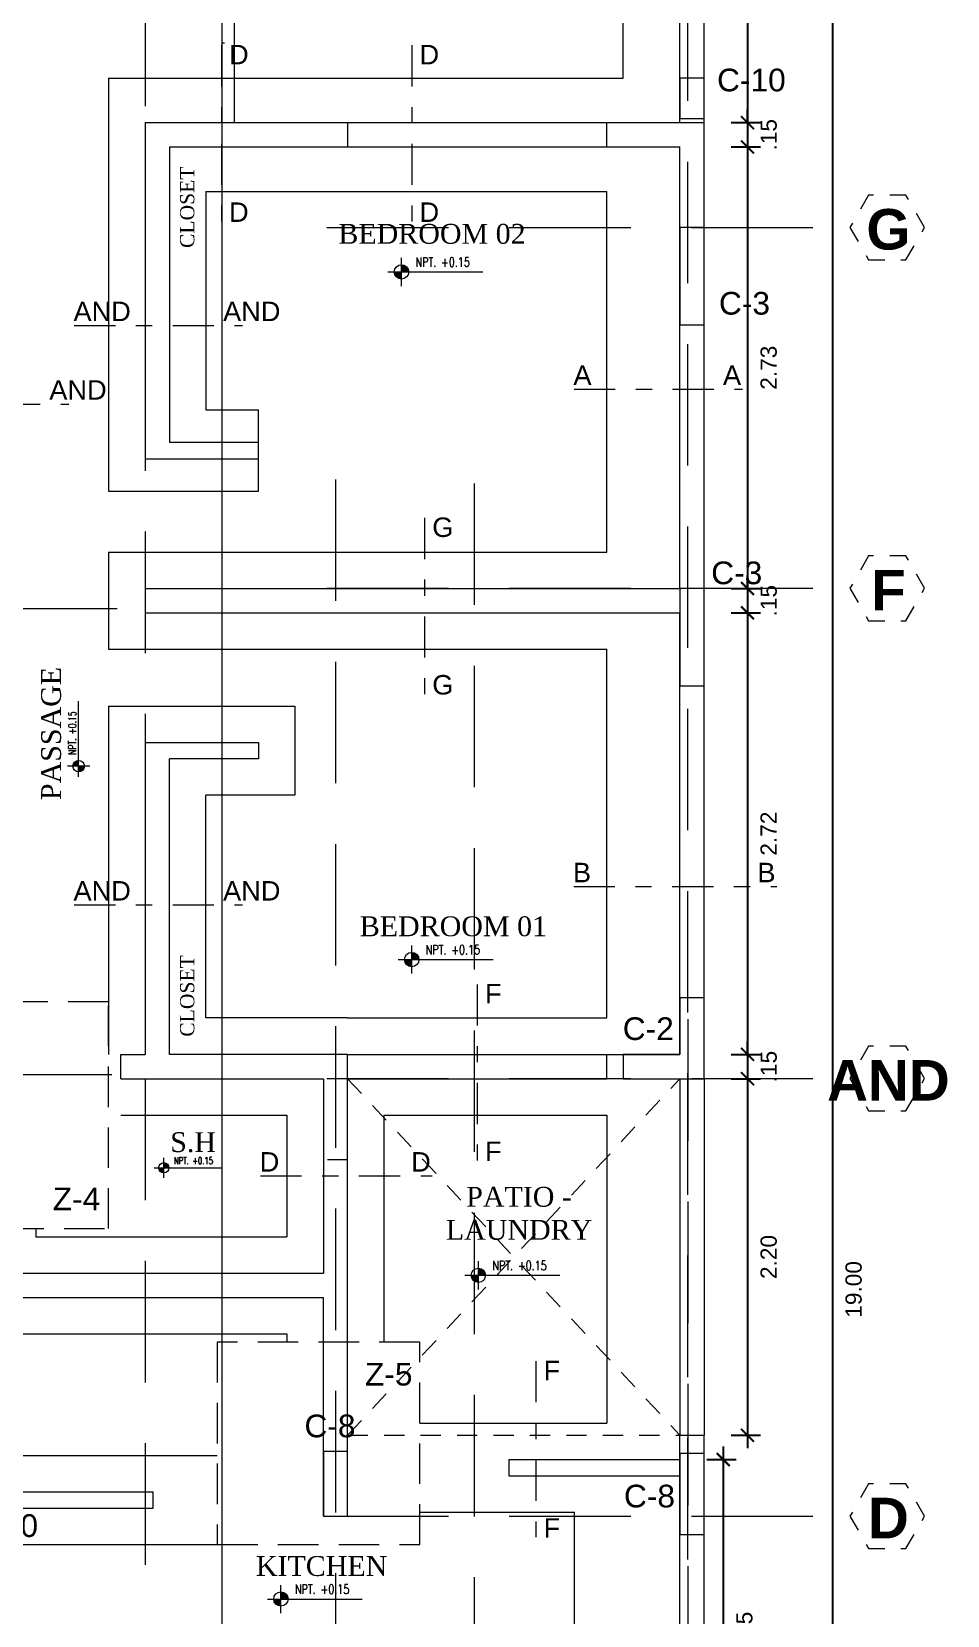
# Model space of a CAD drawing. Header units: millimetres. Extents: x -59 to 123, y 54 to 155.
# Drawn here: x 42.41 to 48.06, y 110.04 to 119.81 of the extents above; entities that cross this region are included whole.
import ezdxf

# ---------------------------------------------------------------- set-up
doc = ezdxf.new("R2010")
doc.units = ezdxf.units.MM
for name, pattern in [('ACAD_ISO02W100', [15, 12, -3]), ('CONTINUA', [0]), ('DASHDOT', [25.4, 12.7, -6.35, 0, -6.35]), ('DASHDOTX2', [50.8, 25.4, -12.7, 0, -12.7]), ('DASHED', [0.75, 0.5, -0.25]), ('HIDDEN2', [0.1875, 0.125, -0.0625]), ('RAYITAS', [0.375, 0.25, -0.125])]:
    doc.linetypes.add(name, pattern=pattern)
doc.layers.get('0').update_dxf_attribs({"lineweight": 9})
doc.layers.get('Defpoints').update_dxf_attribs({"lineweight": 0})
for name, color, linetype in [('A-COT', 8, 'Continuous'), ('A-IND niveles', 8, 'Continuous'), ('A-PROY', 8, 'HIDDEN2'), ('A-TEX 010', 7, 'Continuous'), ('TEXTO', 2, 'Continuous')]:
    doc.layers.add(name, color=color, linetype=linetype)
for name, color, linetype, lineweight in [('A_mobiliario', 252, 'Continuous', 15), ('C.EMPOTRADO EN PARED Y TECHO', 210, 'Continuous', 40), ('CIMENTACION', 2, 'Continuous', 40), ('EJES', 6, 'ACAD_ISO02W100', 5), ('muro', 5, 'Continuous', 70), ('MUROS', 7, 'Continuous', 80), ('PLUMA 1', 1, 'Continuous', 9), ('TUB.AGUA', 7, 'DASHDOTX2', 40), ('VIDRIO', 7, 'Continuous', 5), ('ZAPATAS', 3, 'Continuous', 25)]:
    doc.layers.add(name, color=color, linetype=linetype, lineweight=lineweight)
doc.styles.add('LUIS', font='arial.ttf')
doc.styles.add('ROMANS', font='ROMANS.SHX', dxfattribs={"width": 1.35, "height": 0.29})
doc.styles.add('ROMANS 0.75', font='romans.shx', dxfattribs={"width": 0.75})
doc.styles.get("Standard").update_dxf_attribs({"font": 'arial.ttf'})
doc.styles.add('STILUS', font='arial.ttf')
doc.styles.add('style1', font='arial.ttf', dxfattribs={"height": 0.1})
doc.dimstyles.new('luis1', dxfattribs={"dimtxt": 0.1, "dimasz": 0.08, "dimexe": 0.08, "dimexo": 0.08, "dimgap": 0.08, "dimtad": 2, "dimzin": 4, "dimdsep": 46, "dimtxsty": 'style1', "dimblk": 'ARCHTICK', "dimcen": 2, "dimdle": 0.08, "dimclrd": 256, "dimclre": 256, "dimclrt": 256, "dimadec": 0, "dimazin": 1, "dimtfac": 1, "dimtix": 1, "dimtmove": 0, "dimatfit": 3, "dimfxl": 1, "dimtolj": 1, "dimarcsym": 0})

# ---------------------------------------------------------------- blocks, each defined once
blk = doc.blocks.new('A$C37766BCA')
blk.add_line((0, 0.181), (1.22, 0.181))
at = {"const_width": 0.0923}
for points in [[(0.128, 0.181, 0.414214), (0.174, 0.135)], [(0.221, 0.181, 0.414214), (0.174, 0.227, 0.414214)]]:
    blk.add_lwpolyline(points, format="xyb", dxfattribs=at)
blk.add_lwpolyline([(0.174, 0), (0.174, 0.361)])
blk.add_circle((0.174, 0.181), 0.0923)
blk = doc.blocks.new('_ArchTick')
at = {"color": 0, "linetype": 'ByBlock', "const_width": 0.15}
blk.add_lwpolyline([(-0.5, -0.5), (0.5, 0.5)], dxfattribs=at)
blk = doc.blocks.new('*D1014')
at = {"layer": 'A-COT', "linetype": 'Continuous', "lineweight": -2, "transparency": 16777216}
for p, q in [((47.3472, 121.6317), (47.3472, 102.4717)), ((47.2472, 121.5517), (47.4272, 121.5517)), ((47.2472, 102.5517), (47.4272, 102.5517))]:
    blk.add_line(p, q, dxfattribs=at)
at = {"layer": 'Defpoints', "color": 0, "linetype": 'CONTINUA', "transparency": 16777216}
for p in [(46.5553, 121.5517), (46.5553, 102.5517), (47.3472, 102.5517)]:
    blk.add_point(p, dxfattribs=at)
at = {"layer": 'A-COT', "linetype": 'CONTINUA', "lineweight": -2, "transparency": 16777216, "xscale": 0.08, "yscale": 0.08, "zscale": 0.08}
for p, rotation in [((47.3472, 121.5517), 90), ((47.3472, 102.5517), 270)]:
    blk.add_blockref('_ArchTick', p, dxfattribs=dict(at, rotation=rotation))
at = {"layer": 'A-COT', "linetype": 'CONTINUA', "lineweight": 5, "transparency": 16777216, "insert": (47.4783, 112.0517), "char_height": 0.1, "attachment_point": 5, "rotation": 90, "style": 'style1'}
blk.add_mtext('\\A1;19.00', dxfattribs=at)
blk = doc.blocks.new('*D1031')
at = {"layer": 'A-COT', "linetype": 'Continuous', "lineweight": -2, "transparency": 16777216}
for p, q in [((46.8229, 121.6317), (46.8229, 119.1717)), ((46.7229, 121.5517), (46.9029, 121.5517)), ((46.7229, 119.2517), (46.9029, 119.2517))]:
    blk.add_line(p, q, dxfattribs=at)
at = {"layer": 'Defpoints', "color": 0, "linetype": 'CONTINUA', "transparency": 16777216}
for p in [(46.5553, 121.5517), (46.5553, 119.2517), (46.8229, 119.2517)]:
    blk.add_point(p, dxfattribs=at)
at = {"layer": 'A-COT', "linetype": 'CONTINUA', "lineweight": -2, "transparency": 16777216, "xscale": 0.08, "yscale": 0.08, "zscale": 0.08}
for p, rotation in [((46.8229, 121.5517), 90), ((46.8229, 119.2517), 270)]:
    blk.add_blockref('_ArchTick', p, dxfattribs=dict(at, rotation=rotation))
at = {"layer": 'A-COT', "linetype": 'CONTINUA', "lineweight": 5, "transparency": 16777216, "insert": (46.954, 120.4017), "char_height": 0.1, "attachment_point": 5, "rotation": 90, "style": 'style1'}
blk.add_mtext('\\A1;2.30', dxfattribs=at)
blk = doc.blocks.new('*D1032')
at = {"layer": 'A-COT', "linetype": 'Continuous', "lineweight": -2, "transparency": 16777216}
for p, q in [((46.8229, 119.2517), (46.8229, 119.3317)), ((46.7229, 119.2517), (46.9029, 119.2517)), ((46.8229, 119.2517), (46.8229, 119.1017)), ((46.7229, 119.1017), (46.9029, 119.1017)), ((46.8229, 119.1017), (46.8229, 119.0217))]:
    blk.add_line(p, q, dxfattribs=at)
at = {"layer": 'Defpoints', "color": 0, "linetype": 'CONTINUA', "transparency": 16777216}
for p in [(46.5553, 119.2517), (46.4053, 119.1017), (46.8229, 119.1017)]:
    blk.add_point(p, dxfattribs=at)
at = {"layer": 'A-COT', "linetype": 'CONTINUA', "lineweight": -2, "transparency": 16777216, "xscale": 0.08, "yscale": 0.08, "zscale": 0.08}
for p, rotation in [((46.8229, 119.2517), 270), ((46.8229, 119.1017), 90)]:
    blk.add_blockref('_ArchTick', p, dxfattribs=dict(at, rotation=rotation))
at = {"layer": 'A-COT', "linetype": 'CONTINUA', "lineweight": 5, "transparency": 16777216, "insert": (46.954, 119.1767), "char_height": 0.1, "attachment_point": 5, "rotation": 90, "style": 'style1'}
blk.add_mtext('\\A1;.15', dxfattribs=at)
blk = doc.blocks.new('*D1033')
at = {"layer": 'A-COT', "linetype": 'Continuous', "lineweight": -2, "transparency": 16777216}
for p, q in [((46.8229, 119.1817), (46.8229, 116.2967)), ((46.7229, 119.1017), (46.9029, 119.1017)), ((46.7229, 116.3767), (46.9029, 116.3767))]:
    blk.add_line(p, q, dxfattribs=at)
at = {"layer": 'Defpoints', "color": 0, "linetype": 'CONTINUA', "transparency": 16777216}
for p in [(46.4053, 119.1017), (46.4053, 116.3767), (46.8229, 116.3767)]:
    blk.add_point(p, dxfattribs=at)
at = {"layer": 'A-COT', "linetype": 'CONTINUA', "lineweight": -2, "transparency": 16777216, "xscale": 0.08, "yscale": 0.08, "zscale": 0.08}
for p, rotation in [((46.8229, 119.1017), 90), ((46.8229, 116.3767), 270)]:
    blk.add_blockref('_ArchTick', p, dxfattribs=dict(at, rotation=rotation))
at = {"layer": 'A-COT', "linetype": 'CONTINUA', "lineweight": 5, "transparency": 16777216, "insert": (46.954, 117.7392), "char_height": 0.1, "attachment_point": 5, "rotation": 90, "style": 'style1'}
blk.add_mtext('\\A1;2.73', dxfattribs=at)
blk = doc.blocks.new('*D1034')
at = {"layer": 'A-COT', "linetype": 'Continuous', "lineweight": -2, "transparency": 16777216}
for p, q in [((46.8229, 116.3767), (46.8229, 116.4567)), ((46.7229, 116.3767), (46.9029, 116.3767)), ((46.8229, 116.3767), (46.8229, 116.2267)), ((46.7229, 116.2267), (46.9029, 116.2267)), ((46.8229, 116.2267), (46.8229, 116.1467))]:
    blk.add_line(p, q, dxfattribs=at)
at = {"layer": 'Defpoints', "color": 0, "linetype": 'CONTINUA', "transparency": 16777216}
for p in [(46.4053, 116.3767), (46.4053, 116.2267), (46.8229, 116.2267)]:
    blk.add_point(p, dxfattribs=at)
at = {"layer": 'A-COT', "linetype": 'CONTINUA', "lineweight": -2, "transparency": 16777216, "xscale": 0.08, "yscale": 0.08, "zscale": 0.08}
for p, rotation in [((46.8229, 116.3767), 270), ((46.8229, 116.2267), 90)]:
    blk.add_blockref('_ArchTick', p, dxfattribs=dict(at, rotation=rotation))
at = {"layer": 'A-COT', "linetype": 'CONTINUA', "lineweight": 5, "transparency": 16777216, "insert": (46.954, 116.3017), "char_height": 0.1, "attachment_point": 5, "rotation": 90, "style": 'style1'}
blk.add_mtext('\\A1;.15', dxfattribs=at)
blk = doc.blocks.new('*D1035')
at = {"layer": 'A-COT', "linetype": 'Continuous', "lineweight": -2, "transparency": 16777216}
for p, q in [((46.8229, 116.3067), (46.8229, 113.4217)), ((46.7229, 116.2267), (46.9029, 116.2267)), ((46.7229, 113.5017), (46.9029, 113.5017))]:
    blk.add_line(p, q, dxfattribs=at)
at = {"layer": 'Defpoints', "color": 0, "linetype": 'CONTINUA', "transparency": 16777216}
for p in [(46.4053, 116.2267), (46.4053, 113.5017), (46.8229, 113.5017)]:
    blk.add_point(p, dxfattribs=at)
at = {"layer": 'A-COT', "linetype": 'CONTINUA', "lineweight": -2, "transparency": 16777216, "xscale": 0.08, "yscale": 0.08, "zscale": 0.08}
for p, rotation in [((46.8229, 116.2267), 90), ((46.8229, 113.5017), 270)]:
    blk.add_blockref('_ArchTick', p, dxfattribs=dict(at, rotation=rotation))
at = {"layer": 'A-COT', "linetype": 'CONTINUA', "lineweight": 5, "transparency": 16777216, "insert": (46.9531, 114.8642), "char_height": 0.1, "attachment_point": 5, "rotation": 90, "style": 'style1'}
blk.add_mtext('\\A1;2.72', dxfattribs=at)
blk = doc.blocks.new('*D1036')
at = {"layer": 'A-COT', "linetype": 'Continuous', "lineweight": -2, "transparency": 16777216}
for p, q in [((46.8229, 113.5017), (46.8229, 113.5817)), ((46.7229, 113.5017), (46.9029, 113.5017)), ((46.8229, 113.5017), (46.8229, 113.3517)), ((46.7229, 113.3517), (46.9029, 113.3517)), ((46.8229, 113.3517), (46.8229, 113.2717))]:
    blk.add_line(p, q, dxfattribs=at)
at = {"layer": 'Defpoints', "color": 0, "linetype": 'CONTINUA', "transparency": 16777216}
for p in [(46.4053, 113.5017), (46.5553, 113.3517), (46.8229, 113.3517)]:
    blk.add_point(p, dxfattribs=at)
at = {"layer": 'A-COT', "linetype": 'CONTINUA', "lineweight": -2, "transparency": 16777216, "xscale": 0.08, "yscale": 0.08, "zscale": 0.08}
for p, rotation in [((46.8229, 113.5017), 270), ((46.8229, 113.3517), 90)]:
    blk.add_blockref('_ArchTick', p, dxfattribs=dict(at, rotation=rotation))
at = {"layer": 'A-COT', "linetype": 'CONTINUA', "lineweight": 5, "transparency": 16777216, "insert": (46.954, 113.4267), "char_height": 0.1, "attachment_point": 5, "rotation": 90, "style": 'style1'}
blk.add_mtext('\\A1;.15', dxfattribs=at)
blk = doc.blocks.new('*D1037')
at = {"layer": 'A-COT', "linetype": 'Continuous', "lineweight": -2, "transparency": 16777216}
for p, q in [((46.8229, 113.4317), (46.8229, 111.0717)), ((46.7229, 113.3517), (46.9029, 113.3517)), ((46.7229, 111.1517), (46.9029, 111.1517))]:
    blk.add_line(p, q, dxfattribs=at)
at = {"layer": 'Defpoints', "color": 0, "linetype": 'CONTINUA', "transparency": 16777216}
for p in [(46.5553, 113.3517), (46.5553, 111.1517), (46.8229, 111.1517)]:
    blk.add_point(p, dxfattribs=at)
at = {"layer": 'A-COT', "linetype": 'CONTINUA', "lineweight": -2, "transparency": 16777216, "xscale": 0.08, "yscale": 0.08, "zscale": 0.08}
for p, rotation in [((46.8229, 113.3517), 90), ((46.8229, 111.1517), 270)]:
    blk.add_blockref('_ArchTick', p, dxfattribs=dict(at, rotation=rotation))
at = {"layer": 'A-COT', "linetype": 'CONTINUA', "lineweight": 5, "transparency": 16777216, "insert": (46.954, 112.2517), "char_height": 0.1, "attachment_point": 5, "rotation": 90, "style": 'style1'}
blk.add_mtext('\\A1;2.20', dxfattribs=at)
blk = doc.blocks.new('*D1038')
at = {"layer": 'A-COT', "linetype": 'Continuous', "lineweight": -2, "transparency": 16777216}
for p, q in [((46.6729, 111.0817), (46.6729, 108.7717)), ((46.5729, 111.0017), (46.7529, 111.0017)), ((46.5729, 108.8517), (46.7529, 108.8517))]:
    blk.add_line(p, q, dxfattribs=at)
at = {"layer": 'Defpoints', "color": 0, "linetype": 'CONTINUA', "transparency": 16777216}
for p in [(46.4053, 111.0017), (46.4053, 108.8517), (46.6729, 108.8517)]:
    blk.add_point(p, dxfattribs=at)
at = {"layer": 'A-COT', "linetype": 'CONTINUA', "lineweight": -2, "transparency": 16777216, "xscale": 0.08, "yscale": 0.08, "zscale": 0.08}
for p, rotation in [((46.6729, 111.0017), 90), ((46.6729, 108.8517), 270)]:
    blk.add_blockref('_ArchTick', p, dxfattribs=dict(at, rotation=rotation))
at = {"layer": 'A-COT', "linetype": 'CONTINUA', "lineweight": 5, "transparency": 16777216, "insert": (46.804, 109.9267), "char_height": 0.1, "attachment_point": 5, "rotation": 90, "style": 'style1'}
blk.add_mtext('\\A1;2.15', dxfattribs=at)

msp = doc.modelspace()

# ---------------------------------------------------------------- linework, layer by layer
at = {"lineweight": 5}
msp.add_line((43.6553, 120.8517), (43.6553, 119.2517), dxfattribs=at)
at = {"layer": 'A-PROY', "lineweight": 5}
for p, q in [((43.6553, 120.8517), (43.6553, 119.2517)), ((44.3553, 113.3517), (44.2053, 113.3517)), ((44.3553, 113.3517), (44.2053, 113.3517)), ((44.3553, 111.1517), (46.4053, 113.3517)), ((44.3553, 113.3517), (46.4053, 111.1517)), ((44.3553, 112.8517), (44.2053, 112.8517)), ((44.3553, 111.1517), (46.4053, 111.1517))]:
    msp.add_line(p, q, dxfattribs=at)
at = {"layer": 'A_mobiliario', "color": 6, "lineweight": 5}
for points in [[(46.5553, 119.2767), (46.5553, 119.5267), (46.4053, 119.5267), (46.4053, 119.2767)], [(46.5553, 118.6043), (46.4053, 118.6043), (46.4053, 118.0043), (46.5553, 118.0043)], [(46.5553, 116.3767), (46.4053, 116.3767), (46.4053, 115.7767), (46.5553, 115.7767)], [(44.3553, 111.0517), (44.2053, 111.0517), (44.2053, 110.6517), (44.3553, 110.6517)], [(46.5553, 111.0399), (46.4053, 111.0399), (46.4053, 110.5399), (46.5553, 110.5399)]]:
    msp.add_lwpolyline(points, close=True, dxfattribs=at)
msp.add_lwpolyline([(46.5553, 113.8517), (46.4053, 113.8517), (46.4053, 113.5017), (46.0553, 113.5017), (46.0553, 113.3517), (46.5553, 113.3517), (46.5553, 113.8517)], dxfattribs=at)
at = {"layer": 'C.EMPOTRADO EN PARED Y TECHO', "linetype": 'CONTINUA', "lineweight": 5}
msp.add_line((43.5803, 100.0285), (43.5803, 122.411), dxfattribs=at)
at = {"layer": 'CIMENTACION', "lineweight": 5}
for p, q in [((46.0553, 119.5267), (46.0553, 121.0517)), ((42.8803, 119.5267), (42.8803, 116.9767)), ((42.8803, 119.5267), (46.0553, 119.5267)), ((43.4803, 118.8267), (43.4803, 117.4767)), ((43.4803, 118.8267), (45.9553, 118.8267)), ((45.9553, 116.6017), (45.9553, 118.8267)), ((43.8053, 117.4767), (43.4803, 117.4767)), ((42.8803, 116.9767), (43.8053, 116.9767)), ((42.8803, 116.6017), (42.8803, 116.0017)), ((42.8803, 116.6017), (45.9553, 116.6017)), ((42.8803, 116.0017), (45.9553, 116.0017)), ((45.9553, 113.7267), (45.9553, 116.0017)), ((42.8803, 115.6517), (44.0303, 115.6517)), ((42.8803, 115.6517), (42.8803, 113.5017)), ((44.0303, 115.6517), (44.0303, 115.1017)), ((44.0303, 115.1017), (43.4803, 115.1017)), ((43.4803, 113.7267), (43.4803, 115.1017)), ((44.3553, 113.7267), (43.4803, 113.7267)), ((44.3553, 113.7267), (45.9553, 113.7267)), ((42.9554, 113.1267), (43.9803, 113.1267)), ((43.9803, 113.1267), (43.9803, 112.3767)), ((44.5803, 111.7267), (44.5803, 113.1267)), ((44.5803, 113.1267), (45.9553, 113.1267)), ((45.9553, 113.1267), (45.9553, 111.2267)), ((42.4303, 112.4267), (42.4303, 112.3767)), ((42.4303, 112.3767), (43.9803, 112.3767)), ((41.8303, 111.7767), (43.9803, 111.7767)), ((43.9803, 111.7767), (43.9803, 111.7267)), ((44.8004, 111.2267), (45.9553, 111.2267)), ((41.8303, 111.0267), (43.5504, 111.0267)), ((44.8004, 110.6767), (45.7553, 110.6767)), ((45.7553, 109.0767), (45.7553, 110.6767)), ((41.8303, 110.4767), (43.5504, 110.4767))]:
    msp.add_line(p, q, dxfattribs=at)
msp.add_lwpolyline([(43.8053, 116.9767), (43.8053, 117.4767)], dxfattribs=at)
at = {"layer": 'EJES', "linetype": 'DASHED', "lineweight": 5, "ltscale": 1.5}
for p, q in [((43.1053, 122.3529), (43.1053, 101.1941)), ((46.4553, 110.3851), (46.4553, 122.3529)), ((44.227, 118.6043), (47.4838, 118.6043)), ((44.2803, 117.0501), (44.2803, 101.7755)), ((45.1363, 117.0251), (45.1363, 101.7505)), ((44.227, 116.3778), (47.4838, 116.3778)), ((42.9339, 116.2517), (36.954, 116.2517)), ((46.4553, 113.7183), (46.4553, 101.7505)), ((42.8999, 113.3767), (38.3053, 113.3767)), ((44.227, 113.3528), (47.4838, 113.3528)), ((44.227, 110.6517), (47.4838, 110.6517))]:
    msp.add_line(p, q, dxfattribs=at)
at = {"layer": 'EJES', "lineweight": 5, "ltscale": 0.003}
for points in [[(47.8007, 118.4046), (47.916, 118.6043), (47.8007, 118.8039), (47.5702, 118.8039), (47.455, 118.6043), (47.5702, 118.4046)], [(47.8007, 116.1782), (47.916, 116.3778), (47.8007, 116.5775), (47.5702, 116.5775), (47.455, 116.3778), (47.5702, 116.1782)], [(47.8007, 113.1532), (47.916, 113.3528), (47.8007, 113.5525), (47.5702, 113.5525), (47.455, 113.3528), (47.5702, 113.1532)], [(47.8007, 110.4521), (47.916, 110.6517), (47.8007, 110.8513), (47.5702, 110.8513), (47.455, 110.6517), (47.5702, 110.4521)]]:
    msp.add_lwpolyline(points, close=True, dxfattribs=at)
at = {"layer": 'muro', "color": 251, "lineweight": 5, "ltscale": 0.25}
for p, q in [((46.5553, 119.2517), (46.5553, 121.5517)), ((46.4053, 119.2517), (46.4053, 121.4017))]:
    msp.add_line(p, q, dxfattribs=at)
at = {"layer": 'MUROS', "linetype": 'CONTINUA', "lineweight": 5}
for p, q in [((43.1053, 119.2517), (43.1053, 117.1767)), ((43.1053, 119.2517), (44.3553, 119.2517)), ((44.3553, 119.2517), (44.3553, 119.1017)), ((45.9553, 119.2517), (46.5553, 119.2517)), ((45.9553, 119.1017), (45.9553, 119.2517)), ((46.5553, 113.3517), (46.5553, 119.2517)), ((43.2553, 119.1017), (43.2553, 117.2767)), ((43.2553, 119.1017), (44.3553, 119.1017)), ((45.9553, 119.1017), (46.4053, 119.1017)), ((46.4053, 116.3767), (46.4053, 119.1017)), ((43.8053, 117.2767), (43.2553, 117.2767)), ((43.8053, 117.1767), (43.8053, 117.2767)), ((43.1053, 117.1767), (43.8053, 117.1767)), ((43.1053, 116.3767), (43.1053, 116.2267)), ((43.1053, 116.3767), (46.4053, 116.3767)), ((43.1053, 116.2267), (46.4053, 116.2267)), ((46.4053, 113.5017), (46.4053, 116.2267)), ((43.1053, 115.4267), (43.8053, 115.4267)), ((43.1053, 115.4267), (43.1053, 113.5017)), ((43.8053, 115.4267), (43.8053, 115.3267)), ((43.8053, 115.3267), (43.2553, 115.3267)), ((43.2553, 113.5017), (43.2553, 115.3267)), ((42.9554, 113.3517), (42.9554, 113.5017)), ((42.9554, 113.5017), (43.1053, 113.5017)), ((44.3553, 113.5017), (43.2553, 113.5017)), ((44.3553, 113.5017), (43.7053, 113.5017)), ((44.3553, 110.6517), (44.3553, 113.5017)), ((45.9553, 113.3517), (45.9553, 113.5017)), ((45.9553, 113.5017), (46.4053, 113.5017)), ((42.9554, 113.3517), (44.2053, 113.3517)), ((44.2053, 113.3517), (44.2053, 112.1517)), ((42.2053, 112.1517), (44.2053, 112.1517)), ((42.0553, 112.0017), (44.2053, 112.0017)), ((44.2053, 110.6517), (44.2053, 112.0017)), ((46.4053, 108.8517), (46.4053, 111.1517)), ((46.4053, 111.1517), (46.5553, 111.1517)), ((46.5553, 104.0517), (46.5553, 111.1517)), ((45.3503, 111.0017), (46.4053, 111.0017)), ((45.3503, 111.0017), (45.3503, 110.9017)), ((45.3503, 110.9017), (46.4053, 110.9017)), ((42.3053, 110.8017), (43.1554, 110.8017)), ((43.1554, 110.7017), (43.1554, 110.8017)), ((42.0553, 110.7017), (43.1554, 110.7017))]:
    msp.add_line(p, q, dxfattribs=at)
at = {"layer": 'MUROS', "lineweight": 5}
msp.add_line((44.2053, 110.6517), (44.3553, 110.6517), dxfattribs=at)
at = {"layer": 'PLUMA 1', "lineweight": 5}
for p, q in [((44.3553, 119.2517), (45.9553, 119.2517)), ((44.3553, 119.1017), (45.9553, 119.1017)), ((44.3553, 113.5017), (45.9553, 113.5017)), ((44.3553, 113.3517), (45.9553, 113.3517)), ((46.4053, 113.3517), (46.4053, 111.1517)), ((46.5553, 113.3517), (46.5553, 111.1517))]:
    msp.add_line(p, q, dxfattribs=at)
at = {"layer": 'TUB.AGUA', "linetype": 'DASHDOT', "lineweight": 5, "ltscale": 0.02}
for points in [[(43.5758, 119.7288), (43.5758, 118.6418)], [(44.7512, 119.7288), (44.7512, 118.6418)], [(42.668, 117.9996), (43.7067, 117.9996)], [(45.753, 117.6063), (46.7918, 117.6063)], [(41.5956, 117.515), (42.6344, 117.515)], [(44.8298, 116.8125), (44.8298, 115.7255)], [(45.7503, 114.537), (47.0049, 114.537)], [(42.668, 114.4242), (43.7067, 114.4242)], [(45.1553, 113.934), (45.1553, 112.8471)], [(43.8172, 112.7517), (44.8769, 112.7517)], [(45.5172, 111.609), (45.5172, 110.5221)]]:
    msp.add_lwpolyline(points, dxfattribs=at)
at = {"layer": 'VIDRIO', "lineweight": 5}
msp.add_line((43.5803, 119.7445), (43.5953, 119.7445), dxfattribs=at)
at = {"layer": 'ZAPATAS', "linetype": 'RAYITAS', "lineweight": 5}
for points in [[(41.4803, 112.4267), (42.8803, 112.4267), (42.8803, 113.8267), (41.4803, 113.8267)], [(43.5504, 110.4767), (44.8004, 110.4767), (44.8004, 111.7267), (43.5504, 111.7267)]]:
    msp.add_lwpolyline(points, close=True, dxfattribs=at)

# ---------------------------------------------------------------- block references
at = {"layer": 'PLUMA 1', "lineweight": 5}
for p, xscale, yscale, zscale in [((44.6042, 118.2434), 0.4800000000000012, 0.4800000000000012, 0.4800000000000012), ((44.6673, 114.0001), 0.4800000000000012, 0.4800000000000012, 0.4800000000000012), ((43.1606, 112.7397), 0.3456000000000008, 0.3456000000000008, 0.3456000000000008), ((45.0784, 112.0519), 0.4800000000000012, 0.4800000000000012, 0.4800000000000012), ((43.8598, 110.0543), 0.4800000000000012, 0.4800000000000012, 0.4800000000000012)]:
    msp.add_blockref('A$C37766BCA', p, dxfattribs=dict(at, xscale=xscale, yscale=yscale, zscale=zscale))
at = {"layer": 'PLUMA 1', "lineweight": 5, "xscale": 0.3840000000000011, "yscale": 0.3840000000000011, "zscale": 0.3840000000000011, "rotation": 90}
msp.add_blockref('A$C37766BCA', (42.7646, 115.214), dxfattribs=at)

# ---------------------------------------------------------------- texts
at = {"layer": 'A-IND niveles', "lineweight": 5, "style": 'ROMANS 0.75', "width": 0.75}
for height, p in [(0.0576, (44.7743, 118.3621)), (0.0576, (44.8375, 114.1188)), (0.04147, (43.2831, 112.8252)), (0.0576, (45.2485, 112.1706)), (0.0576, (44.03, 110.1731))]:
    msp.add_text('NPT. +0.15', height=height, dxfattribs=at).set_placement(p)
msp.add_text('NPT. +0.15', height=0.04608, rotation=90, dxfattribs=at).set_placement((42.6791, 115.3504))
at = {"layer": 'A-TEX 010', "lineweight": 5, "attachment_point": 2, "rotation": 90, "style": 'ROMANS'}
for s, insert, char_height in [('{\\fTimes New Roman|b0|i0|c0|p18;CLOSET}', (43.3209, 118.7293), 0.088128), ('{\\fTimes New Roman|b0|i0|c0|p18;PASSAGE}', (42.4637, 115.4819), 0.1224), ('{\\fTimes New Roman|b0|i0|c0|p18;CLOSET}', (43.3209, 113.8625), 0.088128)]:
    msp.add_mtext(s, dxfattribs=dict(at, insert=insert, char_height=char_height))
at = {"layer": 'A-TEX 010', "lineweight": 5, "char_height": 0.1224, "attachment_point": 2, "style": 'ROMANS'}
for s, insert in [('{\\fTimes New Roman|b0|i0|c0|p18;BEDROOM 02}', (44.8759, 118.6266)), ('{\\fTimes New Roman|b0|i0|c0|p18;BEDROOM 01}', (45.008, 114.3536)), ('{\\fTimes New Roman|b0|i0|c0|p18;S.H}', (43.4016, 113.0216)), ('{\\fTimes New Roman|b0|i0|c0|p18;PATIO - \\PLAUNDRY}', (45.4132, 112.6845)), ('{\\fTimes New Roman|b0|i0|c0|p18;KITCHEN}', (44.1946, 110.406))]:
    msp.add_mtext(s, dxfattribs=dict(at, insert=insert))
at = {"layer": 'EJES', "lineweight": 5, "char_height": 0.25, "width": 0.015384, "attachment_point": 2, "style": 'STILUS'}
for s, insert in [('{\\fArial|b1|i0|c0|p34;G}', (47.6926, 118.7183)), ('{\\fArial|b1|i0|c0|p34;F}', (47.6926, 116.4919)), ('{\\fArial|b1|i0|c0|p34;AND}', (47.6926, 113.4669)), ('{\\fArial|b1|i0|c0|p34;D}', (47.6926, 110.7658))]:
    msp.add_mtext(s, dxfattribs=dict(at, insert=insert))
at = {"layer": 'TEXTO', "lineweight": 5, "style": 'LUIS'}
for s, p in [('C-10', (46.6351, 119.4445)), ('C-3', (46.6467, 118.0668)), ('C-3', (46.599, 116.4033)), ('C-2', (46.0531, 113.5907)), ('Z-4', (42.5353, 112.5401)), ('Z-5', (44.4622, 111.4585)), ('C-8', (44.0887, 111.1392)), ('C-8', (46.0605, 110.7064)), ('C-10', (42.021, 110.5239))]:
    msp.add_text(s, height=0.14, dxfattribs=at).set_placement(p)
at = {"layer": 'TUB.AGUA', "linetype": 'CONTINUA', "lineweight": 5}
for s, p in [('D', (43.6234, 119.6112)), ('D', (44.7989, 119.6112)), ('D', (43.6234, 118.6391)), ('D', (44.7989, 118.6391)), ('AND', (42.6634, 118.0267)), ('AND', (43.5866, 118.0267)), ('AND', (42.5142, 117.5421)), ('A', (45.7484, 117.6334)), ('A', (46.6717, 117.6334)), ('G', (44.8775, 116.6949)), ('G', (44.8775, 115.7228)), ('B', (45.7457, 114.5641)), ('B', (46.884, 114.5641)), ('AND', (42.6634, 114.4513)), ('AND', (43.5866, 114.4513)), ('F', (45.2029, 113.8164)), ('D', (43.8126, 112.7788)), ('D', (44.7472, 112.7788)), ('F', (45.2029, 112.8443)), ('F', (45.5648, 111.4914)), ('F', (45.5648, 110.5193))]:
    msp.add_text(s, height=0.12, dxfattribs=at).set_placement(p)

# ---------------------------------------------------------------- dimensions: what is measured, and where the dimension line sits
at = {"layer": 'A-COT', "linetype": 'CONTINUA', "lineweight": 5}
for base, p1, p2, override, picture, middle in [((47.3472, 102.5517), (46.5553, 121.5517), (46.5553, 102.5517), {"dimfxl": 0.1, "dimfxlon": 1, "dimarcsym": 2}, '*D1014', (47.4783, 112.0517)), ((46.8229, 119.2517), (46.5553, 121.5517), (46.5553, 119.2517), {"dimtmove": 1, "dimfxl": 0.1, "dimfxlon": 1, "dimarcsym": 2}, '*D1031', (46.954, 120.4017)), ((46.8229, 119.1017), (46.5553, 119.2517), (46.4053, 119.1017), {"dimtmove": 1, "dimfxl": 0.1, "dimfxlon": 1, "dimarcsym": 2}, '*D1032', (46.954, 119.1767)), ((46.822924444, 116.376690658), (46.405293494, 119.101690661), (46.405293494, 116.376690658), {"dimtmove": 1, "dimfxl": 0.1, "dimfxlon": 1, "dimarcsym": 2}, '*D1033', (46.954015849, 117.73919066)), ((46.8229, 116.2267), (46.4053, 116.3767), (46.4053, 116.2267), {"dimtmove": 1, "dimfxl": 0.1, "dimfxlon": 1, "dimarcsym": 2}, '*D1034', (46.954, 116.3017)), ((46.82292444, 113.50169067), (46.40529349, 116.22669066), (46.4052935, 113.50169067), {"dimtmove": 1, "dimfxl": 0.1, "dimfxlon": 1, "dimarcsym": 2}, '*D1035', (46.95312908, 114.86419066)), ((46.8229, 113.3517), (46.4053, 113.5017), (46.5553, 113.3517), {"dimtmove": 1, "dimfxl": 0.1, "dimfxlon": 1, "dimarcsym": 2}, '*D1036', (46.954, 113.4267)), ((46.8229, 111.1517), (46.5553, 113.3517), (46.5553, 111.1517), {"dimtmove": 1, "dimfxl": 0.1, "dimfxlon": 1, "dimarcsym": 2}, '*D1037', (46.954, 112.2517)), ((46.6729, 108.8517), (46.4053, 111.0017), (46.4053, 108.8517), {"dimtmove": 1, "dimfxl": 0.1, "dimfxlon": 1, "dimarcsym": 2}, '*D1038', (46.804, 109.9267))]:
    dim = msp.add_linear_dim(base=base, p1=p1, p2=p2, angle=90, dimstyle='luis1', override=override, dxfattribs=at)
    dim.commit()
    dim.dimension.update_dxf_attribs({"geometry": picture, "text_midpoint": middle})

doc.saveas('drawing.dxf')
